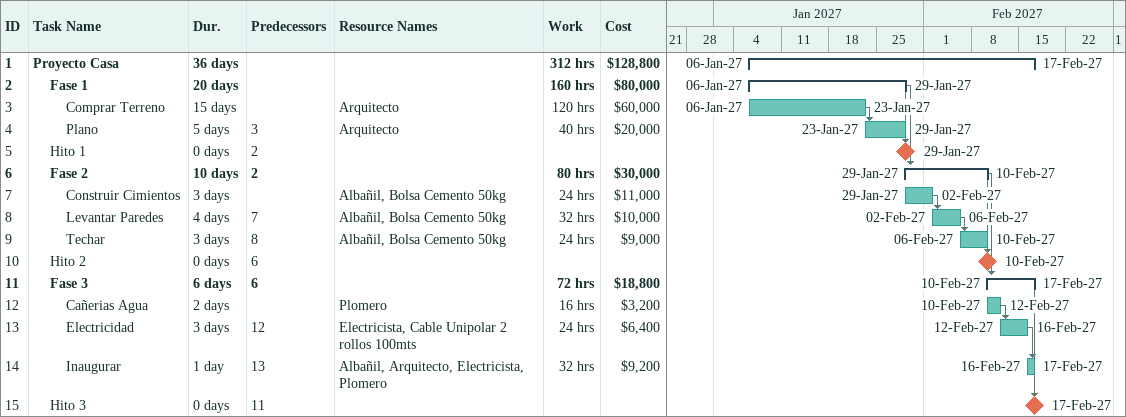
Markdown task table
| ID | Level | Task | Duration | Start | Finish | Predecessors | Resources | Work (h) | Cost ($) |
|---|---|---|---|---|---|---|---|---|---|
| 1 | 1 | **Proyecto Casa** | 36d | 2027-01-06 | 2027-02-17 |  |  | 312 | 128800 |
| 2 | 2 | **Fase 1** | 20d | 2027-01-06 | 2027-01-29 |  |  | 160 | 80000 |
| 3 | 3 | Comprar Terreno | 15d | 2027-01-06 | 2027-01-23 |  | Arquitecto | 120 | 60000 |
| 4 | 3 | Plano | 5d | 2027-01-23 | 2027-01-29 | 3 | Arquitecto | 40 | 20000 |
| 5 | 2 | Hito 1 | 0d | 2027-01-29 | 2027-01-29 | 2 |  |  |  |
| 6 | 2 | **Fase 2** | 10d | 2027-01-29 | 2027-02-10 | 2 |  | 80 | 30000 |
| 7 | 3 | Construir Cimientos | 3d | 2027-01-29 | 2027-02-02 |  | Albañil, Bolsa Cemento 50kg | 24 | 11000 |
| 8 | 3 | Levantar Paredes | 4d | 2027-02-02 | 2027-02-06 | 7 | Albañil, Bolsa Cemento 50kg | 32 | 10000 |
| 9 | 3 | Techar | 3d | 2027-02-06 | 2027-02-10 | 8 | Albañil, Bolsa Cemento 50kg | 24 | 9000 |
| 10 | 2 | Hito 2 | 0d | 2027-02-10 | 2027-02-10 | 6 |  |  |  |
| 11 | 2 | **Fase 3** | 6d | 2027-02-10 | 2027-02-17 | 6 |  | 72 | 18800 |
| 12 | 3 | Cañerias Agua | 2d | 2027-02-10 | 2027-02-12 |  | Plomero | 16 | 3200 |
| 13 | 3 | Electricidad | 3d | 2027-02-12 | 2027-02-16 | 12 | Electricista, Cable Unipolar 2 rollos 100mts | 24 | 6400 |
| 14 | 3 | Inaugurar | 1d | 2027-02-16 | 2027-02-17 | 13 | Albañil, Arquitecto, Electricista, Plomero | 32 | 9200 |
| 15 | 2 | Hito 3 | 0d | 2027-02-17 | 2027-02-17 | 11 |  |  |  |
